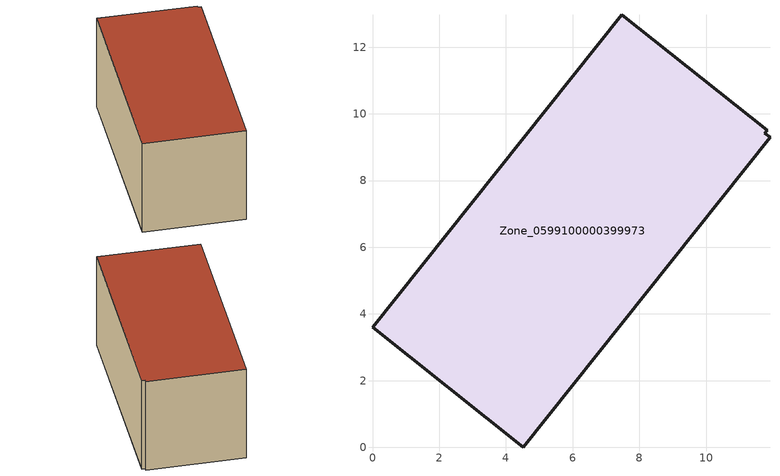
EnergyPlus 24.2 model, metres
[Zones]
Zone_0599100000399973
 floor ground (C_G): 11.83,9.51 11.76,9.42 11.92,9.3 4.51,0 0,3.6 7.47,12.98 z0.99
 wall outside (C_F): 11.83,9.51 7.47,12.98 0,3.6 4.51,0 11.92,9.3 11.76,9.42 11.83,9.51 z0.99:6.86
 roof outside (C_R): 11.76,9.42 11.83,9.51 7.47,12.98 0,3.6 4.51,0 11.92,9.3 z6.86
[BUILDING]
Pand.0599100000399973: North Axis=0; Terrain=City; Loads Convergence Tolerance Value=0.04; Temperature Convergence Tolerance Value=0.4; Solar Distribution=FullExterior; Maximum Number of Warmup Days=25; Minimum Number of Warmup Days=1
[Site:Location]
Rotterdam.The.Hague.AP_ZH_NLD Design_Conditions: Latitude=51.96; Longitude=4.45; Time Zone=1; Elevation=-4.5
[SITE:GROUNDTEMPERATURE:BUILDINGSURFACE]
18, 18, 18, 18, 18, 18, 18, 18, 18, 18, 18, 18
[MATERIAL] Thermal Absorptance=0.9; Solar Absorptance=0.7; Visible Absorptance=0.7
Name | Roughness | Thickness | Conductivity | Density | Specific Heat
G.TC.1992-2005 | MediumSmooth | 0.15 | 0.06 | 540 | 1210
F.TC.1992-2005 | Rough | 0.3 | 0.12 | 1920 | 840
R.TC.1992-2005 | MediumRough | 0.2 | 0.08 | 1500 | 1000
[CONSTRUCTION]
C_G: G.TC.1992-2005
C_F: F.TC.1992-2005
C_R: R.TC.1992-2005
[ZONE]
Zone_0599100000399973: Type=1; Multiplier=1; Ceiling Height=Autocalculate; Volume=Autocalculate; Floor Area=autocalculate; Part of Total Floor Area=Yes
[ZONEINFILTRATION:DESIGNFLOWRATE]
Infil_Zone_0599100000399973: Zone or ZoneList or Space or SpaceList=Zone_0599100000399973; Schedule=AlwaysOn; Design Flow Rate Calculation Method=Flow/Area; Flow Rate per Floor Area=0.0015; Constant Term Coefficient=1; Temperature Term Coefficient=0; Velocity Term Coefficient=0; Velocity Squared Term Coefficient=0
[HVACTEMPLATE:ZONE:IDEALLOADSAIRSYSTEM]
Zone_0599100000399973: Maximum Heating Supply Air Temperature=50; Minimum Cooling Supply Air Temperature=13; Maximum Heating Supply Air Humidity Ratio=0.0156; Minimum Cooling Supply Air Humidity Ratio=0.0077; Heating Limit=NoLimit; Cooling Limit=NoLimit; Dehumidification Control Type=ConstantSensibleHeatRatio; Cooling Sensible Heat Ratio=0.7; Dehumidification Setpoint=60; Humidification Control Type=None; Humidification Setpoint=30; Outdoor Air Method=None; Outdoor Air Flow Rate per Person=0.00944; Outdoor Air Flow Rate per Zone Floor Area=0; Outdoor Air Flow Rate per Zone=0; Demand Controlled Ventilation Type=None; Outdoor Air Economizer Type=NoEconomizer; Heat Recovery Type=None; Sensible Heat Recovery Effectiveness=0.7; Latent Heat Recovery Effectiveness=0.65
[ZONECONTROL:THERMOSTAT]
ThermostatControl_Zone_0599100000399973: Zone or ZoneList=Zone_0599100000399973; Control Type Schedule=DualSetpointControlType; Control 1=Thermostat_Zone_0599100000399973; Temperature Difference Between Cutout And Setpoint=0
[THERMOSTATSETPOINT:DUALSETPOINT]
Thermostat_Zone_0599100000399973: Heating Setpoint Temperature Schedule=HeatingSetpoint_Zone_0599100000399973; Cooling Setpoint Temperature Schedule=CoolingSetpoint_Zone_0599100000399973
[SCHEDULE:COMPACT]
HeatingSetpoint_Zone_0599100000399973: Through: 12/31, For: AllDays, Until: 24:00, 21
CoolingSetpoint_Zone_0599100000399973: Through: 12/31, For: AllDays, Until: 24:00, 24
DualSetpointControlType: Through: 12/31, For: AllDays, Until: 24:00, 4
AlwaysOn: Through: 12/31, For: AllDays, Until: 24:00, 1
